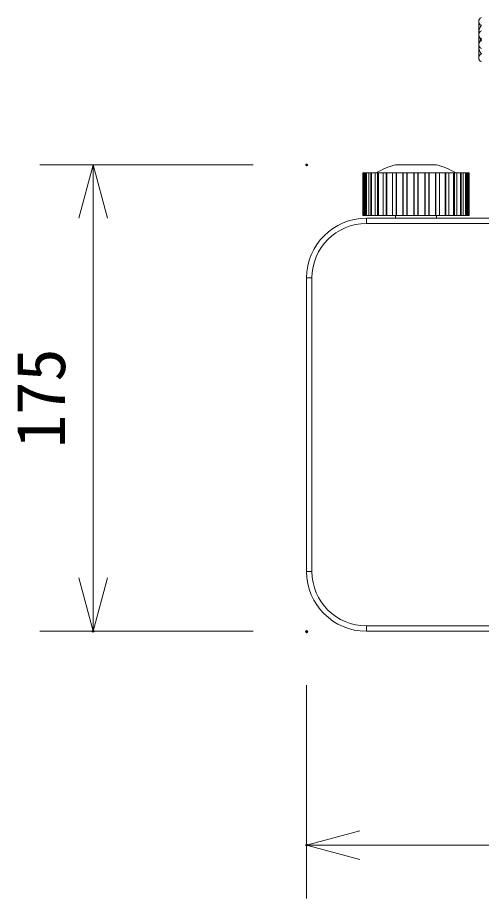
# Model space of a CAD drawing. Units: millimetres, scale not verified. Extents: x -62 to 63, y -57 to 57.
# Drawn here: x -60.65 to -43.27, y -4.89 to 28.16 of the extents above; entities that cross this region are included whole.
import ezdxf
from ezdxf.enums import TextEntityAlignment as Align

# ---------------------------------------------------------------- set-up
doc = ezdxf.new("R2010")
doc.units = ezdxf.units.MM
doc.header["$LTSCALE"] = 0.125
doc.header["$PDMODE"] = 32
doc.header["$PDSIZE"] = 0.0625
for name, color, linetype, lineweight in [('0-0_0', 7, 'Continuous', 18), ('0-4_GAIKEI', 7, 'Continuous', 18), ('0-5_SUNPO', 7, 'Continuous', 18), ('0-8_S1', 1, 'Continuous', 18)]:
    doc.layers.add(name, color=color, linetype=linetype, lineweight=lineweight)
doc.layers.add('0-1_DEFPOINTS', color=7, linetype='Continuous')
doc.styles.add('ＭＳ ゴシック', font='')
doc.styles.get('ＭＳ ゴシック').set_extended_font_data('MS Gothic')

# ---------------------------------------------------------------- blocks, each defined once
blk = doc.blocks.new('_OPEN30')
at = {"layer": '0-0_0'}
blk.add_line((0, 0), (-1, 0), dxfattribs=at)
blk.add_lwpolyline([(-1, 0.26795), (0, 0), (-1, -0.26795)], dxfattribs=at)
blk = doc.blocks.new('D10')
at = {"layer": '0-1_DEFPOINTS'}
for p in [(-52.5618, 19.7318), (-60.5618, 2.2318), (-52.5618, 2.2318)]:
    blk.add_point(p, dxfattribs=at)
at = {"layer": '0-5_SUNPO'}
for p, q in [((-54.5618, 19.7318), (-62.5618, 19.7318)), ((-60.5618, 17.7318), (-60.5618, 4.2318)), ((-54.5618, 2.2318), (-62.5618, 2.2318))]:
    blk.add_line(p, q, dxfattribs=at)
at = {"layer": '0-5_SUNPO', "xscale": 2, "yscale": 2}
for p, rotation in [((-60.5618, 19.7318), 90), ((-60.5618, 2.2318), 270)]:
    blk.add_blockref('_OPEN30', p, dxfattribs=dict(at, rotation=rotation))
at = {"layer": '0-5_SUNPO', "style": 'ＭＳ ゴシック'}
blk.add_text('175', height=1.833, rotation=90, dxfattribs=at).set_placement((-61.0618, 9.1068), align=Align.BOTTOM_LEFT)
blk = doc.blocks.new('D9')
at = {"layer": '0-1_DEFPOINTS'}
for p in [(-52.5618, 2.208), (-2.7618, 2.208), (-52.5618, -5.792)]:
    blk.add_point(p, dxfattribs=at)
at = {"layer": '0-5_SUNPO'}
for p, q in [((-52.5618, 0.208), (-52.5618, -7.792)), ((-2.7618, 0.208), (-2.7618, -7.792)), ((-4.7618, -5.792), (-50.5618, -5.792))]:
    blk.add_line(p, q, dxfattribs=at)
at = {"layer": '0-5_SUNPO', "xscale": 2, "yscale": 2, "rotation": 180}
blk.add_blockref('_OPEN30', (-52.5618, -5.792), dxfattribs=at)
at = {"layer": '0-5_SUNPO', "xscale": 2, "yscale": 2}
blk.add_blockref('_OPEN30', (-2.7618, -5.792), dxfattribs=at)
at = {"layer": '0-5_SUNPO', "style": 'ＭＳ ゴシック'}
blk.add_text('498', height=1.833, dxfattribs=at).set_placement((-29.5368, -5.292), align=Align.BOTTOM_LEFT)

msp = doc.modelspace()

# ---------------------------------------------------------------- linework, layer by layer
at = {"layer": '0-4_GAIKEI'}
for p, q in [((-46.4895, 22.6353), (-44.9533, 22.6353)), ((-47.7166, 20.7353), (-47.7166, 22.3353)), ((-47.702, 22.3353), (-47.7166, 22.3353)), ((-47.6738, 22.3353), (-47.702, 22.3353)), ((-47.6439, 22.3353), (-47.6738, 22.3353)), ((-47.6008, 22.3353), (-47.6439, 22.3353)), ((-47.5717, 22.3353), (-47.6009, 22.3353)), ((-47.4873, 22.3353), (-47.5717, 22.3353)), ((-47.4176, 22.3353), (-47.4873, 22.3353)), ((-47.3888, 22.3353), (-47.4176, 22.3353)), ((-47.2535, 22.3353), (-47.3888, 22.3353)), ((-47.1602, 22.3353), (-47.2535, 22.3353)), ((-47.133, 22.3353), (-47.1602, 22.3353)), ((-46.9527, 22.3353), (-47.133, 22.3353)), ((-46.9527, 22.3353), (-46.9527, 22.3353)), ((-46.5981, 22.3353), (-46.8154, 22.3353)), ((-46.4707, 22.3353), (-46.5981, 22.3353)), ((-46.2052, 22.3353), (-46.2098, 22.3353)), ((-44.9722, 22.3353), (-44.9928, 22.3353)), ((-44.8448, 22.3353), (-44.9721, 22.3353)), ((-44.6274, 22.3353), (-44.8448, 22.3353)), ((-44.3099, 22.3353), (-44.4902, 22.3353)), ((-44.2827, 22.3353), (-44.3099, 22.3353)), ((-44.0541, 22.3353), (-44.1894, 22.3353)), ((-44.0253, 22.3353), (-44.0541, 22.3353)), ((-43.7989, 22.3353), (-43.842, 22.3353)), ((-43.769, 22.3353), (-43.7989, 22.3353)), ((-43.7263, 20.7353), (-43.7263, 22.3353)), ((-47.7166, 20.7353), (-47.702, 20.7353)), ((-47.702, 20.7353), (-47.6738, 20.7353)), ((-47.6738, 20.7353), (-47.6439, 20.7353)), ((-47.6439, 20.7353), (-47.6008, 20.7353)), ((-47.6009, 20.7353), (-47.5717, 20.7353)), ((-47.5814, 20.6353), (-2.2614, 20.6353)), ((-47.5717, 20.7353), (-47.4873, 20.7353)), ((-47.4873, 20.7353), (-47.4176, 20.7353)), ((-47.2535, 20.7353), (-47.1602, 20.7353)), ((-47.1602, 20.7353), (-47.133, 20.7353)), ((-47.133, 20.7353), (-46.9527, 20.7353)), ((-46.8154, 20.7353), (-46.5981, 20.7353)), ((-46.5981, 20.7353), (-46.4707, 20.7353)), ((-46.4895, 20.7353), (-46.4895, 20.6353)), ((-46.2098, 20.7353), (-46.2052, 20.7353)), ((-44.9928, 20.7353), (-44.9722, 20.7353)), ((-44.9721, 20.7353), (-44.8448, 20.7353)), ((-44.9533, 20.6353), (-44.9533, 20.7353)), ((-44.8448, 20.7353), (-44.6274, 20.7353)), ((-44.4902, 20.7353), (-44.3099, 20.7353)), ((-44.3099, 20.7353), (-44.2827, 20.7353)), ((-44.2827, 20.7353), (-44.1894, 20.7353)), ((-44.1894, 20.7353), (-44.0541, 20.7353)), ((-44.0541, 20.7353), (-44.0253, 20.7353)), ((-44.0253, 20.7353), (-43.9556, 20.7353)), ((-43.9556, 20.7353), (-43.8711, 20.7353)), ((-43.8711, 20.7353), (-43.842, 20.7353)), ((-43.842, 20.7353), (-43.7989, 20.7353)), ((-43.7989, 20.7353), (-43.769, 20.7353)), ((-49.7747, 18.8353), (-49.7778, 18.8353)), ((-49.8214, 7.3753), (-49.8214, 18.3953)), ((-14.1812, 5.1353), (-47.5814, 5.1353))]:
    msp.add_line(p, q, dxfattribs=at)
at = {"layer": '0-4_GAIKEI', "color": 1}
for p, q in [((-47.702, 20.7353), (-47.702, 22.3353)), ((-47.6738, 20.7353), (-47.6738, 22.3353)), ((-47.6439, 20.7353), (-47.6439, 22.3353)), ((-47.6008, 20.7353), (-47.6008, 22.3353)), ((-47.5717, 20.7353), (-47.5717, 22.3353)), ((-47.4873, 20.7353), (-47.4873, 22.3353)), ((-47.4176, 20.7353), (-47.4176, 22.3353)), ((-47.3888, 20.7353), (-47.3888, 22.3353)), ((-47.2535, 20.7353), (-47.2535, 22.3353)), ((-47.1602, 20.7353), (-47.1602, 22.3353)), ((-47.133, 20.7353), (-47.133, 22.3353)), ((-46.9527, 20.7353), (-46.9527, 22.3353)), ((-46.8399, 20.7353), (-46.8399, 22.3353)), ((-46.8154, 20.7353), (-46.8154, 22.3353)), ((-46.5981, 20.7353), (-46.5981, 22.3353)), ((-46.4707, 20.7353), (-46.4707, 22.3353)), ((-46.4501, 20.7353), (-46.4501, 22.3353)), ((-46.2098, 20.7353), (-46.2098, 22.3353)), ((-46.2052, 20.7353), (-46.2052, 22.3353)), ((-46.0688, 20.7353), (-46.0688, 22.3353)), ((-46.0529, 20.7353), (-46.0529, 22.3353)), ((-45.8016, 20.7353), (-45.8016, 22.3353)), ((-45.7912, 20.7353), (-45.7912, 22.3353)), ((-45.6517, 20.7353), (-45.6517, 22.3353)), ((-45.6413, 20.7353), (-45.6413, 22.3353)), ((-45.3899, 20.7353), (-45.3899, 22.3353)), ((-45.3741, 20.7353), (-45.3741, 22.3353)), ((-45.2377, 20.7353), (-45.2377, 22.3353)), ((-45.2331, 20.7353), (-45.2331, 22.3353)), ((-44.9928, 20.7353), (-44.9928, 22.3353)), ((-44.9722, 20.7353), (-44.9722, 22.3353)), ((-44.8448, 20.7353), (-44.8448, 22.3353)), ((-44.6274, 20.7353), (-44.6274, 22.3353)), ((-44.603, 20.7353), (-44.603, 22.3353)), ((-44.4902, 20.7353), (-44.4902, 22.3353)), ((-44.3099, 20.7353), (-44.3099, 22.3353)), ((-44.2827, 20.7353), (-44.2827, 22.3353)), ((-44.1894, 20.7353), (-44.1894, 22.3353)), ((-44.0541, 20.7353), (-44.0541, 22.3353)), ((-44.0253, 20.7353), (-44.0253, 22.3353)), ((-43.9556, 20.7353), (-43.9556, 22.3353)), ((-43.8711, 20.7353), (-43.8711, 22.3353)), ((-43.842, 20.7353), (-43.842, 22.3353)), ((-43.7989, 20.7353), (-43.7989, 22.3353)), ((-43.769, 20.7353), (-43.769, 22.3353)), ((-43.7409, 20.7353), (-43.7409, 22.3353)), ((-47.5814, 20.4353), (-47.5814, 20.6353)), ((-2.2614, 20.4353), (-47.5814, 20.4353)), ((-49.6214, 18.3953), (-49.8214, 18.3953)), ((-47.5814, 5.3353), (-14.1707, 5.3353)), ((-47.5814, 5.3353), (-47.5814, 5.1353))]:
    msp.add_line(p, q, dxfattribs=at)
at = {"layer": '0-4_GAIKEI'}
for points in [[(-46.8154, 22.3353), (-46.8399, 22.3353), (-46.9527, 22.3353)], [(-46.2098, 22.3353), (-46.4501, 22.3353), (-46.4707, 22.3353)], [(-45.3899, 22.3353), (-45.6413, 22.3353), (-45.6517, 22.3353), (-45.7912, 22.3353), (-45.8016, 22.3353), (-46.0529, 22.3353), (-46.0688, 22.3353), (-46.2052, 22.3353)], [(-44.9928, 22.3353), (-45.2331, 22.3353), (-45.2377, 22.3353), (-45.3741, 22.3353), (-45.39, 22.3353)], [(-44.4902, 22.3353), (-44.4902, 22.3353), (-44.603, 22.3353), (-44.6274, 22.3353)], [(-44.1894, 22.3353), (-44.1894, 22.3353), (-44.2827, 22.3353)], [(-43.9556, 22.3353), (-43.9556, 22.3353), (-44.0253, 22.3353)], [(-43.842, 22.3353), (-43.8711, 22.3353), (-43.9556, 22.3353)], [(-43.7263, 22.3353), (-43.7409, 22.3353), (-43.769, 22.3353)], [(-47.4176, 20.7353), (-47.3888, 20.7353), (-47.2535, 20.7353)], [(-46.9527, 20.7353), (-46.8399, 20.7353), (-46.8154, 20.7353)], [(-46.4707, 20.7353), (-46.4501, 20.7353), (-46.2098, 20.7353)], [(-46.2052, 20.7353), (-46.0688, 20.7353), (-46.0529, 20.7353), (-45.8016, 20.7353), (-45.7912, 20.7353), (-45.6517, 20.7353), (-45.6413, 20.7353), (-45.3899, 20.7353)], [(-45.39, 20.7353), (-45.3741, 20.7353), (-45.2377, 20.7353), (-45.2331, 20.7353), (-44.9928, 20.7353)], [(-44.6274, 20.7353), (-44.603, 20.7353), (-44.4902, 20.7353)], [(-43.769, 20.7353), (-43.7409, 20.7353), (-43.7263, 20.7353)]]:
    msp.add_lwpolyline(points, dxfattribs=at)
at = {"layer": '0-4_GAIKEI', "color": 1}
msp.add_lwpolyline([(-49.6214, 18.3953), (-49.6214, 7.3753), (-49.8214, 7.3753)], dxfattribs=at)
at = {"layer": '0-4_GAIKEI'}
for centre, radius, start, end in [((-45.7214, 19.7353), 3, 104.83512, 119.92645), ((-45.7214, 19.7353), 3, 60.0735, 75.16483), ((-47.5814, 18.3953), 2.24, 90, 179.99998), ((-47.5814, 7.3753), 2.24, 180, 269.99998)]:
    msp.add_arc(centre, radius, start, end, dxfattribs=at)
at = {"layer": '0-4_GAIKEI', "color": 1}
for centre, start, end in [((-47.5814, 18.3953), 90, 179.99998), ((-47.5814, 7.3753), 180, 269.99998)]:
    msp.add_arc(centre, 2.04, start, end, dxfattribs=at)
at = {"layer": '0-8_S1'}
msp.add_line((-43.3714, 28.0194), (-43.3714, 26.6525), dxfattribs=at)
for centre, radius, start, end in [((-43.2173, 28.0185), 0.1542, 110.57011, 249.43002), ((-42.9048, 27.5855), 0.4667, 141.78686, 218.2132), ((-43.2173, 27.5185), 0.1542, 110.57011, 249.43002), ((-42.9048, 27.0855), 0.4667, 141.78686, 218.2132), ((-43.2173, 27.1525), 0.1542, 110.57011, 249.43002), ((-43.2173, 26.6525), 0.1542, 110.57011, 249.43002)]:
    msp.add_arc(centre, radius, start, end, dxfattribs=at)

# ---------------------------------------------------------------- block references
at = {"layer": '0-5_SUNPO'}
for name in ['D10', 'D9']:
    msp.add_blockref(name, (2.7403, 2.9036), dxfattribs=at)

doc.saveas('drawing.dxf')
